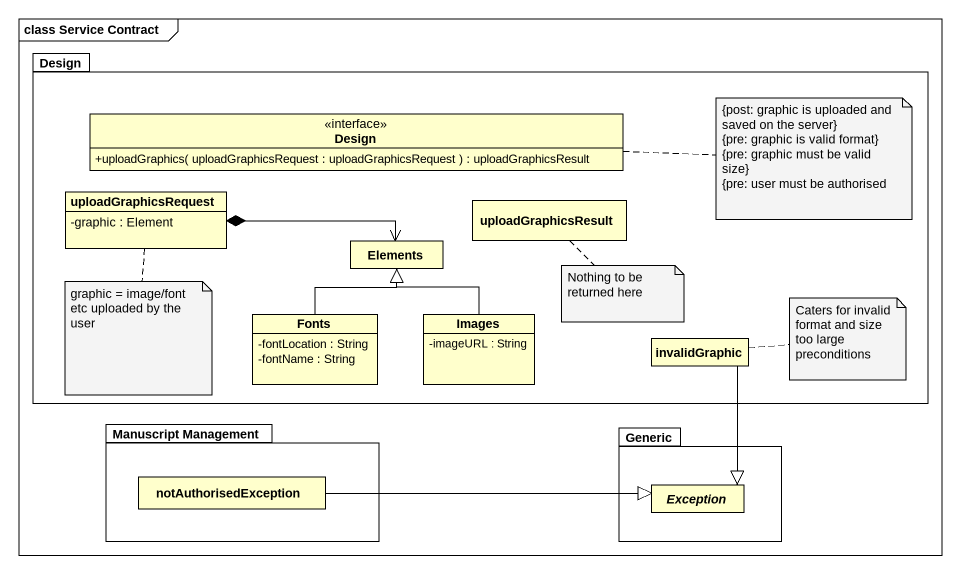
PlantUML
@startuml
mainframe class Service Contract
hide circle
hide empty members
skinparam classAttributeIconSize 0
package Design {
  interface "Design" as Design_2 {
    +uploadGraphics( uploadGraphicsRequest : uploadGraphicsRequest ) : uploadGraphicsResult
  }
  class uploadGraphicsRequest {
    -graphic : Element
  }
  class Elements
  class uploadGraphicsResult
  class Fonts {
    -fontLocation : String
    -fontName : String
  }
  class Images {
    -imageURL : String
  }
  class invalidGraphic
}
package "Manuscript Management" as Manuscript_Management {
  class notAuthorisedException
}
package Generic {
  abstract class "Exception" as Exception_
}
uploadGraphicsRequest *-right-> Elements
Fonts -up-|> Elements
Images -up-|> Elements
invalidGraphic --|> Exception_
notAuthorisedException -right-|> Exception_
note right of Design_2
  {post: graphic is uploaded and saved on the server}
  {pre: graphic is valid format}
  {pre: graphic must be valid size}
  {pre: user must be authorised
end note
note bottom of uploadGraphicsRequest : graphic = image/font etc uploaded by the user
note bottom of uploadGraphicsResult : Nothing to be returned here
note right of invalidGraphic : Caters for invalid format and size too large preconditions
@enduml
